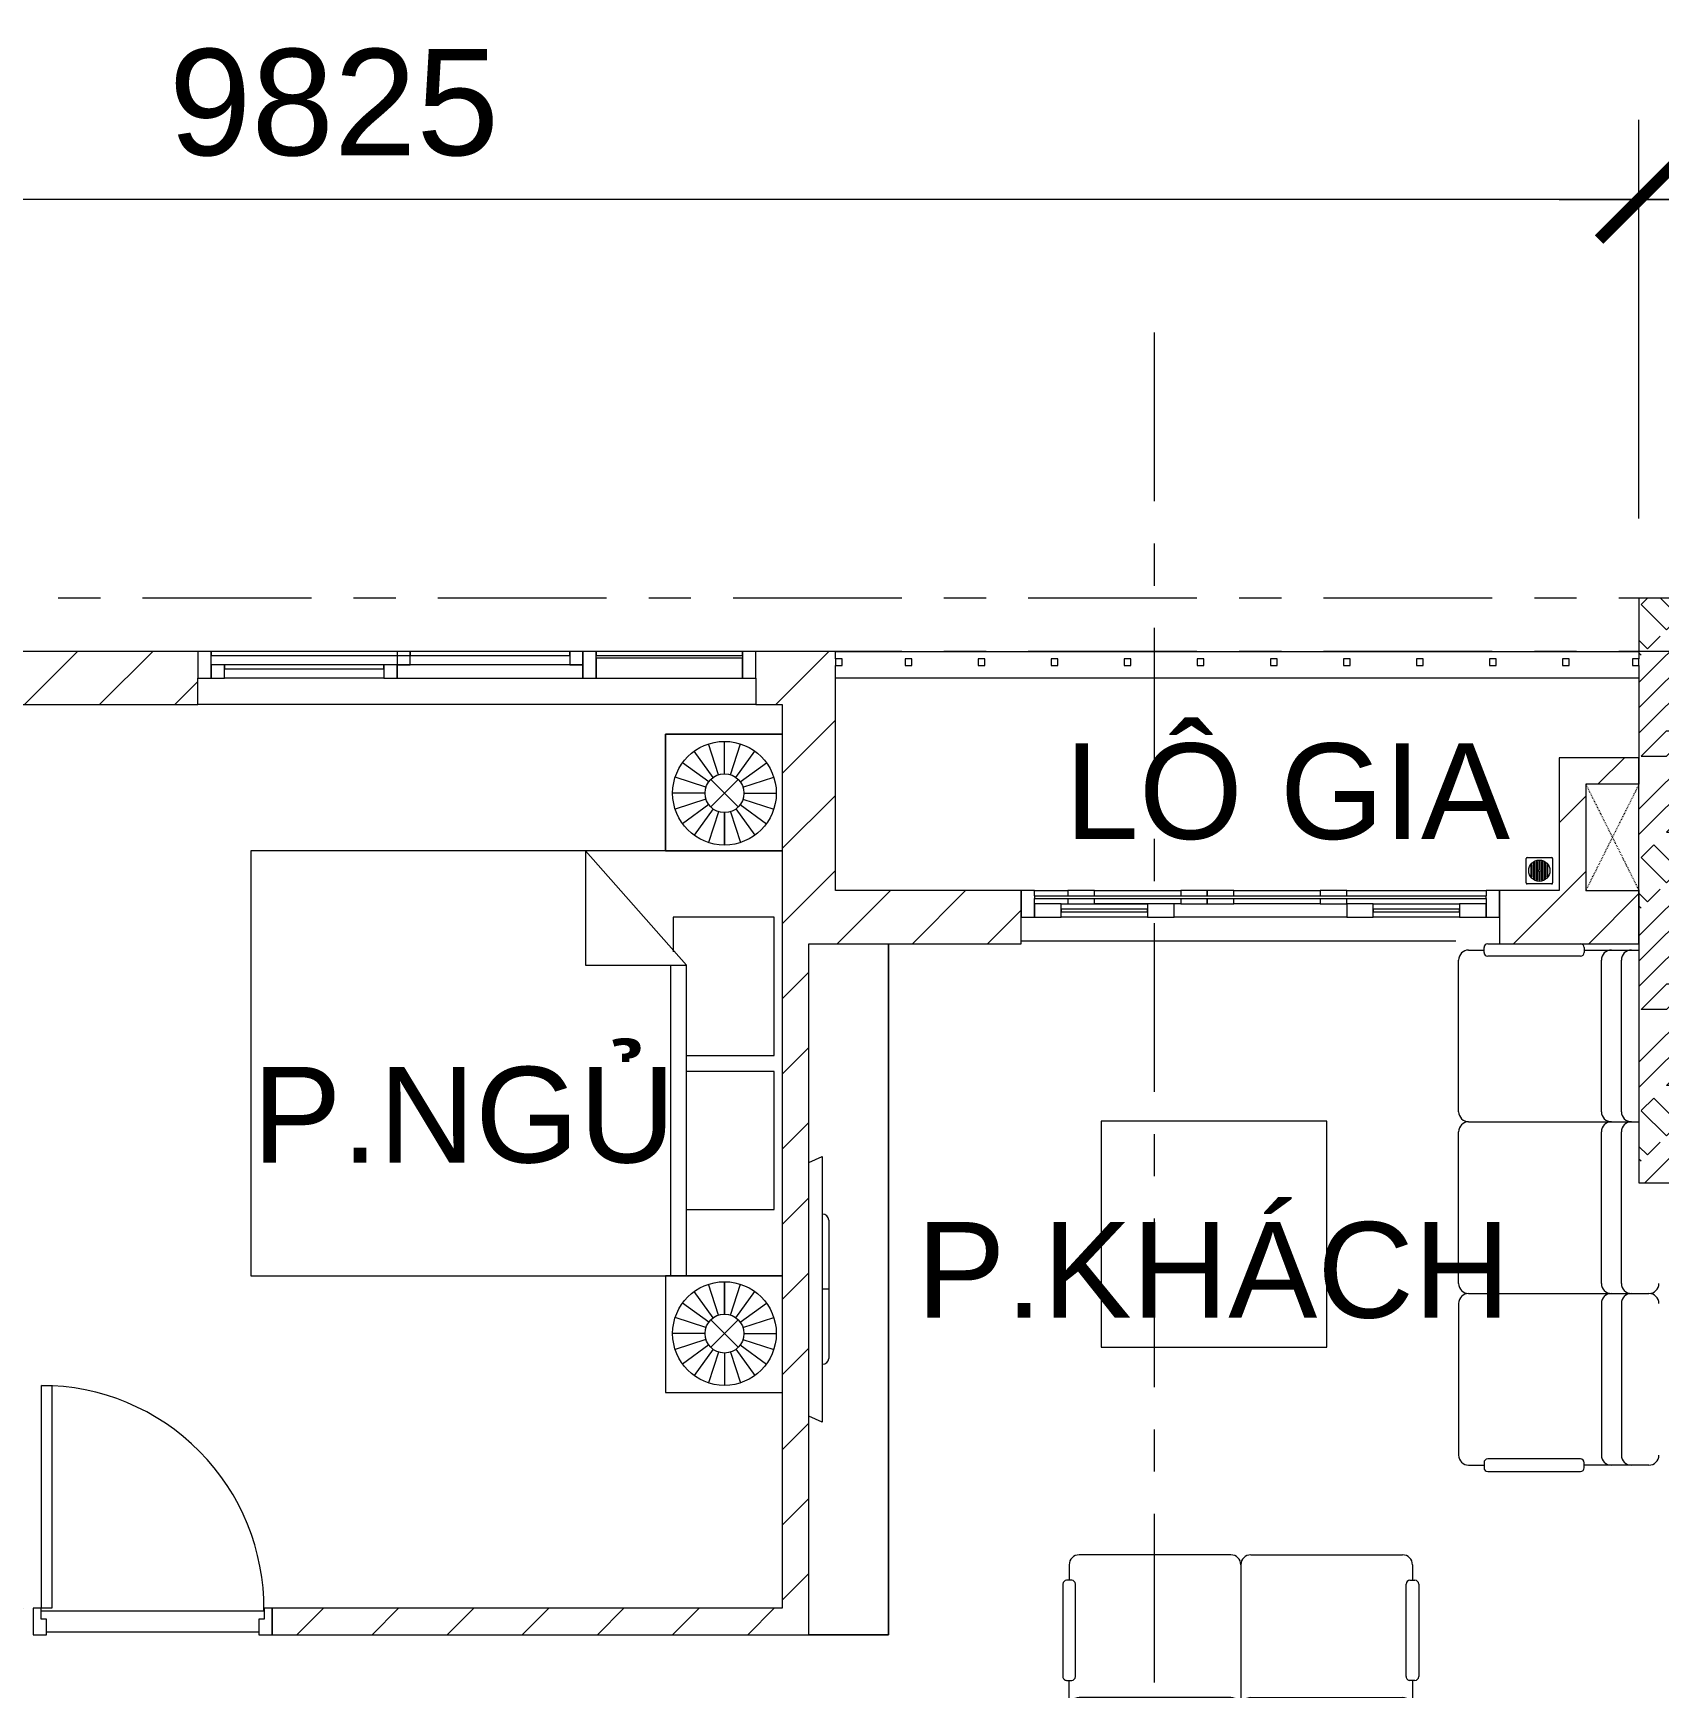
# Model space of a CAD drawing. Header units: millimetres. Extents: x -20144 to 104140, y -11426 to 48263.
# Drawn here: x -4719 to 1401, y 38500 to 44727 of the extents above; entities that cross this region are included whole.
import ezdxf

# ---------------------------------------------------------------- set-up
doc = ezdxf.new("R2010")
doc.units = ezdxf.units.MM
doc.linetypes.add('Dash', pattern=[6.35, 3.175, -3.175])
doc.linetypes.add('Grid Line', pattern=[22.225, 12.7, -3.175, 3.175, -3.175])
for name, color, linetype, lineweight in [('A-DETL-GENF', 31, 'Continuous', 5), ('A-DETL-GENF-HDLN', 161, 'Dash', 5), ('CHU', 181, 'Continuous', 5), ('CUA', 31, 'Continuous', 9), ('DIM', 1, 'Continuous', 5), ('HATCH-TUONG', 152, 'Continuous', 9), ('NET CAT', 3, 'Continuous', 5), ('NET THAY 2', 55, 'Continuous', 5), ('NET-CAT', 3, 'Continuous', 9), ('NET-THAY', 2, 'Continuous', 15), ('THIET BI', 44, 'Continuous', 5), ('THIET-BI', 44, 'Continuous', 5), ('TRUC', 225, 'Continuous', 5)]:
    doc.layers.add(name, color=color, linetype=linetype, lineweight=lineweight)
doc.styles.add('Arial_2', font='arial_1.ttf', dxfattribs={"height": 360})
doc.styles.add('TA1', font='arial_1.ttf')
doc.dimstyles.new('D_200_KTx2', dxfattribs={"dimtxt": 400, "dimasz": 300, "dimexe": 300, "dimexo": 300, "dimgap": 160, "dimtad": 1, "dimdec": 0, "dimzin": 9, "dimtxsty": 'TA1', "dimblk": 'ARCHTICK', "dimcen": 1, "dimdle": 300, "dimclrd": 256, "dimclre": 256, "dimclrt": 7, "dimadec": 0, "dimazin": 0, "dimtfac": 1, "dimtdec": 0, "dimtix": 1, "dimtmove": 1, "dimatfit": 3, "dimldrblk": 'ARCHTICK', "dimfxl": 0, "dimtolj": 1, "dimtzin": 0, "dimlwd": -1, "dimlwe": -1, "dimarcsym": 0})
pattern_1 = [(45, (0, 0), (-141.4214, 141.4214), [])]

# ---------------------------------------------------------------- blocks, each defined once
blk = doc.blocks.new('CUA PHONG NGU - Type 1-932892-MẶT BẰNG TẦNG 4')
at = {"layer": 'CUA'}
for p, q in [((-317.5, 890.3), (-277.5, 890.3)), ((-317.5, 52.3), (-317.5, 890.3)), ((-277.5, 890.3), (-277.5, 52.3)), ((-277.5, 52.3), (-317.5, 52.3))]:
    blk.add_line(p, q, dxfattribs=at)
at = {"layer": 'CUA', "lineweight": 5}
for p, q in [((-318.5, 52.3), (-348.5, 52.3)), ((-348.5, 52.3), (-348.5, -47.7)), ((-318.5, 11.3), (-318.5, 52.3)), ((-298.5, 11.3), (-318.5, 11.3)), ((-298.5, -47.7), (-298.5, 11.3)), ((521.5, 11.3), (501.5, 11.3)), ((501.5, 11.3), (501.5, -47.7)), ((551.5, 52.3), (521.5, 52.3)), ((521.5, 52.3), (521.5, 11.3)), ((551.5, -47.7), (551.5, 52.3)), ((-348.5, -47.7), (-298.5, -47.7)), ((501.5, -47.7), (551.5, -47.7))]:
    blk.add_line(p, q, dxfattribs=at)
blk.add_arc((-317.5, 52.3), 838, 359.5, 90, dxfattribs=at)
blk = doc.blocks.new('CUA LO GIA - CUA LO GIA 2-932890-MẶT BẰNG TẦNG 4')
at = {"layer": 'CUA'}
for p, q in [((-850, 100), (-900, 100)), ((-900, 100), (-900, 0)), ((-850, 80), (-850, 100)), ((-850, 100), (-725, 100)), ((-850, 80), (850, 80)), ((-850, 80), (-850, 70)), ((-850, 0), (-850, 70)), ((-850, 70), (850, 70)), ((-625, 100), (-725, 100)), ((-725, 100), (-725, 80)), ((-725, 70), (-725, 50)), ((-625, 80), (-625, 100)), ((-625, 100), (-300, 100)), ((-625, 50), (-625, 70)), ((-200, 100), (-300, 100)), ((-300, 100), (-300, 80)), ((-300, 70), (-300, 50)), ((-100, 100), (-200, 100)), ((-200, 100), (-200, 80)), ((-200, 80), (-200, 100)), ((-200, 70), (-200, 50)), ((-200, 50), (-200, 70)), ((-100, 80), (-100, 100)), ((-100, 100), (225, 100)), ((-100, 50), (-100, 70)), ((325, 100), (225, 100)), ((225, 100), (225, 80)), ((225, 70), (225, 50)), ((325, 100), (850, 100)), ((325, 80), (325, 100)), ((325, 50), (325, 70)), ((900, 100), (850, 100)), ((850, 100), (850, 80)), ((850, 70), (850, 80)), ((850, 70), (850, 0)), ((900, 0), (900, 100)), ((-900, 0), (-850, 0)), ((-750, 50), (-850, 50)), ((-850, 50), (-850, 0)), ((-850, 0), (-750, 0)), ((-750, 0), (-750, 50)), ((-750, 50), (-725, 50)), ((-425, 30), (-750, 30)), ((-750, 30), (-750, 20)), ((-750, 20), (-425, 20)), ((-425, 0), (-750, 0)), ((-725, 50), (-625, 50)), ((-425, 50), (-625, 50)), ((-625, 50), (-425, 50)), ((-325, 50), (-425, 50)), ((-425, 50), (-425, 0)), ((-425, 20), (-425, 30)), ((-425, 0), (-325, 0)), ((-300, 50), (-325, 50)), ((-325, 0), (-325, 50)), ((325, 0), (-325, 0)), ((-300, 50), (-200, 50)), ((-200, 50), (-100, 50)), ((225, 50), (-100, 50)), ((225, 50), (325, 50)), ((425, 50), (325, 50)), ((325, 50), (325, 0)), ((325, 0), (425, 0)), ((425, 0), (425, 50)), ((425, 50), (750, 50)), ((750, 30), (425, 30)), ((425, 30), (425, 20)), ((425, 20), (750, 20)), ((750, 0), (425, 0)), ((850, 50), (750, 50)), ((750, 50), (750, 0)), ((750, 20), (750, 30)), ((750, 0), (850, 0)), ((850, 0), (850, 50)), ((850, 0), (900, 0))]:
    blk.add_line(p, q, dxfattribs=at)
blk = doc.blocks.new('X-PHONG NGU 2 - X-PHONG NGU 2_Recovery_-932889-MẶT BẰNG TẦNG 4')
at = {"layer": 'CUA'}
for p, q in [((-1000, 0), (-1050, 0)), ((-1050, 0), (-1050, -100)), ((-450, 0), (-1000, 0)), ((-1000, 0), (-1000, -75)), ((-1000, -100), (-1000, 0)), ((-450, -75), (-450, 0)), ((-400, 0), (-450, 0)), ((-450, 0), (-450, -100)), ((300, 0), (-400, 0)), ((-400, 0), (-400, -50)), ((-400, -100), (-400, 0)), ((300, -50), (300, 0)), ((350, 0), (300, 0)), ((300, 0), (300, -50)), ((350, -50), (350, 0)), ((350, 0), (950, 0)), ((1000, 0), (950, 0)), ((950, 0), (950, -50)), ((1050, 0), (1000, 0)), ((1000, 0), (1000, -100)), ((1000, -50), (1000, 0)), ((1050, -100), (1050, 0)), ((-400, -50), (300, -50)), ((-350, -50), (-400, -50)), ((-400, -50), (-400, -100)), ((-350, -100), (-350, -50)), ((300, -50), (250, -50)), ((250, -50), (250, -100)), ((300, -50), (350, -50)), ((300, -100), (300, -50)), ((950, -35), (350, -35)), ((350, -35), (350, -50)), ((350, -50), (950, -50)), ((950, -50), (950, -35)), ((950, -50), (1000, -50)), ((-1050, -100), (-1000, -100)), ((-1000, -75), (-450, -75)), ((-450, -85), (-1000, -85)), ((-1000, -85), (-1000, -100)), ((-1000, -100), (-450, -100)), ((-450, -100), (-450, -85)), ((-450, -100), (-400, -100)), ((-400, -100), (-350, -100)), ((250, -85), (-350, -85)), ((-350, -85), (-350, -100)), ((-350, -100), (250, -100)), ((1000, -85), (250, -85)), ((250, -85), (250, -100)), ((250, -100), (250, -85)), ((250, -100), (1000, -100)), ((250, -100), (300, -100)), ((1000, -100), (1000, -85)), ((1000, -100), (1050, -100))]:
    blk.add_line(p, q, dxfattribs=at)
blk = doc.blocks.new('X-GIUONG - X-GIUONG 1-V19-MẶT BẰNG TẦNG 4')
at = {"layer": 'THIET BI'}
for p, q in [((-1239, 0), (-1239, -439)), ((-1239, -439), (-1239, 0)), ((-1059.6, -158.2), (-1131.2, -59.5)), ((-1039.2, -147.8), (-1076.9, -31.8)), ((-1016.6, -144.2), (-1016.6, -22.2)), ((-993.9, -147.8), (-956.3, -31.8)), ((-973.5, -158.2), (-901.9, -59.5)), ((-800, -439), (-800, 0)), ((-800, 0), (-800, -2000)), ((-800, 0), (-800, -439)), ((-800, 0), (-800, -2000)), ((-550, -30), (-550, -410)), ((-30, -30), (-550, -30)), ((-30, -360), (-30, -30)), ((30, -30), (30, -360)), ((550, -30), (30, -30)), ((550, -360), (550, -30)), ((800, 0), (800, -439)), ((800, -2000), (800, 0)), ((800, 0), (800, -439)), ((800, -2000), (800, 0)), ((973.5, -158.2), (901.9, -59.5)), ((993.9, -147.8), (956.3, -31.8)), ((1016.6, -144.2), (1016.6, -22.2)), ((1039.2, -147.8), (1076.9, -31.8)), ((1059.6, -158.2), (1131.2, -59.5)), ((1239, -439), (1239, 0)), ((1239, -439), (1239, 0)), ((-1075.8, -174.4), (-1174.4, -102.7)), ((-957.4, -174.4), (-858.7, -102.7)), ((957.4, -174.4), (858.7, -102.7)), ((1075.8, -174.4), (1174.4, -102.7)), ((-1086.1, -194.8), (-1202.1, -157.1)), ((-1068.3, -269.1), (-964.8, -165.6)), ((-1068.3, -165.6), (-964.8, -269.1)), ((-947, -194.8), (-831, -157.1)), ((947, -194.8), (831, -157.1)), ((1068.3, -269.1), (964.8, -165.6)), ((1068.3, -165.6), (964.8, -269.1)), ((1086.1, -194.8), (1202.1, -157.1)), ((-1089.7, -217.4), (-1211.7, -217.4)), ((-1086.1, -240), (-1202.1, -277.7)), ((-947, -240), (-831, -277.7)), ((-943.4, -217.4), (-821.4, -217.4)), ((-821.4, -217.4), (-943.4, -217.4)), ((943.4, -217.4), (821.4, -217.4)), ((821.4, -217.4), (943.4, -217.4)), ((947, -240), (831, -277.7)), ((1086.1, -240), (1202.1, -277.7)), ((1089.7, -217.4), (1211.7, -217.4)), ((-1075.8, -260.4), (-1174.4, -332.1)), ((-1059.6, -276.6), (-1131.2, -375.2)), ((-1039.2, -287), (-1076.9, -402.9)), ((-1016.6, -290.5), (-1016.6, -412.5)), ((-993.9, -287), (-956.3, -402.9)), ((-973.5, -276.6), (-901.9, -375.2)), ((-957.4, -260.4), (-858.7, -332.1)), ((957.4, -260.4), (858.7, -332.1)), ((973.5, -276.6), (901.9, -375.2)), ((993.9, -287), (956.3, -402.9)), ((1016.6, -290.5), (1016.6, -412.5)), ((1039.2, -287), (1076.9, -402.9)), ((1059.6, -276.6), (1131.2, -375.2)), ((1075.8, -260.4), (1174.4, -332.1)), ((-370, -360), (-800, -740)), ((-370, -740), (-370, -360)), ((800, -360), (-370, -360)), ((-550, -410), (-420, -410)), ((-370, -420), (800, -420)), ((-1239, -439), (-800, -439)), ((-800, -439), (-1239, -439)), ((800, -439), (1239, -439)), ((800, -439), (1239, -439)), ((-800, -740), (-370, -740)), ((-800, -2000), (800, -2000)), ((-800, -2000), (800, -2000))]:
    blk.add_line(p, q, dxfattribs=at)
for centre, radius in [((-1016.6, -217.4), 195.1), ((1016.6, -217.4), 195.1), ((-1016.6, -217.4), 73.2), ((1016.6, -217.4), 73.2)]:
    blk.add_circle(centre, radius, dxfattribs=at)
blk = doc.blocks.new('X-SOFA - X-SOFA-932900-MẶT BẰNG TẦNG 4')
at = {"layer": 'THIET BI'}
for p, q in [((-716.2, 969.2), (-658.4, 969.2)), ((-658.4, 959.8), (-658.4, 978.7)), ((-644.3, 992.8), (-599.9, 992.8)), ((-295.7, 945.7), (-644.3, 945.7)), ((-281.5, 978.7), (-281.5, 959.8)), ((-281.5, 969.2), (-103.7, 969.2)), ((-103.7, 969.2), (-75, 969.2)), ((-753.8, 360.8), (-753.8, 931.5)), ((-216.7, 360.8), (-216.7, 931.5)), ((-141.3, 360.8), (-141.3, 931.5)), ((-1250, 325), (-2100, 325)), ((-2100, 325), (-2100, -525)), ((-2100, 325), (-2100, -525)), ((-1250, 325), (-2100, 325)), ((-1250, -525), (-1250, 325)), ((-1250, -525), (-1250, 325)), ((-716.2, 323.1), (-103.7, 323.1)), ((-103.7, 323.1), (-75, 323.1)), ((-753.8, -285.4), (-753.8, 285.4)), ((-216.7, -285.4), (-216.7, 285.4)), ((-141.3, -285.4), (-141.3, 285.4)), ((-753.8, -360.8), (-753.8, -931.5)), ((-716.2, -323.1), (-37.7, -323.1)), ((-216.7, -360.8), (-216.7, -931.5)), ((-141.3, -360.8), (-141.3, -931.5)), ((-2100, -525), (-1250, -525)), ((-2100, -525), (-1250, -525)), ((-716.2, -969.2), (-658.4, -969.2)), ((-658.4, -959.8), (-658.4, -978.7)), ((-295.7, -945.7), (-644.3, -945.7)), ((-644.3, -992.8), (-295.7, -992.8)), ((-281.5, -978.7), (-281.5, -959.8)), ((-103.7, -969.2), (-281.5, -969.2)), ((-37.7, -969.2), (-103.7, -969.2))]:
    blk.add_line(p, q, dxfattribs=at)
for centre, radius, start, end in [((-716.2, 931.5), 37.7, 90, 180), ((-644.3, 978.7), 14.1, 90, 180), ((-644.3, 959.8), 14.1, 180, 270), ((-295.7, 959.8), 14.1, 270, 0), ((-295.7, 978.7), 14.1, 0, 89.15659), ((-179, 931.5), 37.7, 90, 180), ((-103.7, 931.5), 37.7, 90, 180), ((-716.2, 360.8), 37.7, 180, 270), ((-716.2, 285.4), 37.7, 90, 180), ((-179, 360.8), 37.7, 180, 270), ((-179, 285.4), 37.7, 90, 180), ((-103.7, 360.8), 37.7, 180, 270), ((-103.7, 285.4), 37.7, 90, 180), ((-716.2, -285.4), 37.7, 180, 270), ((-179, -285.4), 37.7, 180, 270), ((-103.7, -285.4), 37.7, 180, 270), ((-37.7, -285.4), 37.7, 270, 0), ((-716.2, -360.8), 37.7, 90, 180), ((-179, -360.8), 37.7, 90, 180), ((-103.7, -360.8), 37.7, 90, 180), ((-37.7, -360.8), 37.7, 360, 90), ((-716.2, -931.5), 37.7, 180, 270), ((-179, -931.5), 37.7, 180, 270), ((-103.7, -931.5), 37.7, 180, 270), ((-37.7, -931.5), 37.7, 270, 0), ((-644.3, -959.8), 14.1, 90, 180), ((-644.3, -978.7), 14.1, 180, 270), ((-295.7, -959.8), 14.1, 360, 90), ((-295.7, -978.7), 14.1, 270, 0)]:
    blk.add_arc(centre, radius, start, end, dxfattribs=at)
blk = doc.blocks.new('X-TV - X-TV 3-932902-MẶT BẰNG TẦNG 4')
at = {"layer": 'THIET BI'}
for p, q in [((2600.1, 325), (0.1, 325)), ((0.1, 325), (2600.1, 325)), ((2600.1, 25), (2600.1, 325)), ((2600.1, 325), (2600.1, 25)), ((800, 75), (1800, 75)), ((822.5, 25), (800, 75)), ((1040, 100), (1560, 100)), ((1300, 100), (1300, 75)), ((1800, 75), (1777.5, 25))]:
    blk.add_line(p, q, dxfattribs=at)
for centre, start_param, end_param in [((1040, 75), 0, 1.570796), ((1560, 75), 4.712389, 6.283185)]:
    blk.add_ellipse(centre, major_axis=(0, 25), ratio=0.9, start_param=start_param, end_param=end_param, dxfattribs=at)
blk = doc.blocks.new('X-SOFA - X-SOFA-933109-MẶT BẰNG TẦNG 4')
at = {"layer": 'THIET BI'}
for p, q in [((-716.2, 646.2), (-658.4, 646.2)), ((-658.4, 636.7), (-658.4, 655.6)), ((-644.3, 669.7), (-295.7, 669.7)), ((-281.5, 655.6), (-281.5, 636.7)), ((-281.5, 646.2), (-103.7, 646.2)), ((-103.7, 646.2), (-37.7, 646.2)), ((-753.8, 37.7), (-753.8, 608.5)), ((-295.7, 622.6), (-644.3, 622.6)), ((-216.7, 37.7), (-216.7, 608.5)), ((-141.3, 37.7), (-141.3, 608.5)), ((0, 37.7), (0, 608.5)), ((-716.2, 0), (-103.7, 0)), ((-103.7, 0), (-37.7, 0)), ((-753.8, -37.7), (-753.8, -608.5)), ((-216.7, -37.7), (-216.7, -608.5)), ((-141.3, -37.7), (-141.3, -608.5)), ((0, -37.7), (0, -608.5)), ((-295.7, -622.6), (-644.3, -622.6)), ((-716.2, -646.2), (-658.4, -646.2)), ((-658.4, -636.7), (-658.4, -655.6)), ((-644.3, -669.7), (-295.7, -669.7)), ((-281.5, -655.6), (-281.5, -636.7)), ((-103.7, -646.2), (-281.5, -646.2)), ((-37.7, -646.2), (-103.7, -646.2))]:
    blk.add_line(p, q, dxfattribs=at)
for centre, radius, start, end in [((-716.2, 608.5), 37.7, 90, 180), ((-644.3, 655.6), 14.1, 90, 180), ((-644.3, 636.7), 14.1, 180, 270), ((-295.7, 655.6), 14.1, 0, 90), ((-295.7, 636.7), 14.1, 270, 0), ((-179, 608.5), 37.7, 90, 180), ((-103.7, 608.5), 37.7, 90, 180), ((-37.7, 608.5), 37.7, 360, 90), ((-716.2, 37.7), 37.7, 180, 270), ((-179, 37.7), 37.7, 180, 270), ((-103.7, 37.7), 37.7, 180, 270), ((-37.7, 37.7), 37.7, 270, 0), ((-716.2, -37.7), 37.7, 90, 180), ((-179, -37.7), 37.7, 90, 180), ((-103.7, -37.7), 37.7, 90, 180), ((-37.7, -37.7), 37.7, 360, 90), ((-716.2, -608.5), 37.7, 180, 270), ((-644.3, -636.7), 14.1, 90, 180), ((-295.7, -636.7), 14.1, 360, 90), ((-179, -608.5), 37.7, 180, 270), ((-103.7, -608.5), 37.7, 180, 270), ((-37.7, -608.5), 37.7, 270, 0), ((-644.3, -655.6), 14.1, 180, 270), ((-295.7, -655.6), 14.1, 270, 0)]:
    blk.add_arc(centre, radius, start, end, dxfattribs=at)
blk = doc.blocks.new('Railing - 25mm-924614-MẶT BẰNG TẦNG 4')
at = {"layer": 'NET THAY 2'}
for p, q in [((12.5, 12.5), (-12.5, 12.5)), ((-12.5, 12.5), (-12.5, -12.5)), ((12.5, -12.5), (12.5, 12.5)), ((-12.5, -12.5), (12.5, -12.5))]:
    blk.add_line(p, q, dxfattribs=at)
blk = doc.blocks.new('Railing - Railing-933824-MẶT BẰNG TẦNG 4')
at = {"rotation": 90}
for p in [(-1687, 42359.9), (-1424.5, 42359.9), (-1149.5, 42359.9), (-874.5, 42359.9), (-599.5, 42359.9), (-324.5, 42359.9), (-49.5, 42359.9), (225.5, 42359.9), (500.5, 42359.9), (775.5, 42359.9), (1050.5, 42359.9), (1313, 42359.9)]:
    blk.add_blockref('Railing - 25mm-924614-MẶT BẰNG TẦNG 4', p, dxfattribs=at)
blk = doc.blocks.new('X-PHEU - X-PHEU-399631-MẶT BẰNG TẦNG 4')
at = {"layer": 'THIET-BI'}
for p, q in [((29, 125), (121, 125)), ((25, 29), (25, 121)), ((42.5, 90.5), (42.5, 59.5)), ((47.5, 51.8), (47.5, 98.2)), ((52.5, 103.1), (52.5, 46.9)), ((57.5, 43.5), (57.5, 106.5)), ((62.5, 108.8), (62.5, 41.2)), ((67.5, 39.8), (67.5, 110.2)), ((72.5, 110.9), (72.5, 78.1)), ((72.5, 71.9), (72.5, 39.1)), ((77.5, 78.1), (77.5, 110.9)), ((77.5, 39.1), (77.5, 71.9)), ((82.5, 110.2), (82.5, 39.8)), ((87.5, 41.2), (87.5, 108.8)), ((92.5, 106.5), (92.5, 43.5)), ((97.5, 46.9), (97.5, 103.1)), ((102.5, 98.2), (102.5, 51.8)), ((107.5, 59.5), (107.5, 90.5)), ((125, 121), (125, 29)), ((121, 25), (29, 25))]:
    blk.add_line(p, q, dxfattribs=at)
blk.add_circle((75, 75), 40, dxfattribs=at)
for centre, radius, start, end in [((29, 121), 4, 90, 180), ((121, 121), 4, 0, 90), ((75, 75), 36, 139.80824, 154.52563), ((75, 75), 36, 119.0853, 128.68219), ((75, 75), 36, 102.0247, 110.31751), ((75, 75), 4, 128.68219, 231.31781), ((75, 75), 36, 90, 93.98208), ((75, 75), 36, 86.01792, 90), ((75, 75), 4, 308.68219, 51.31781), ((75, 75), 36, 69.68249, 77.9753), ((75, 75), 36, 51.31781, 60.9147), ((75, 75), 36, 25.47437, 40.19176), ((29, 29), 4, 180, 270), ((75, 75), 36, 205.47437, 220.19176), ((75, 75), 36, 231.31781, 240.9147), ((75, 75), 36, 249.68249, 257.9753), ((75, 75), 36, 266.01792, 270), ((75, 75), 36, 270, 273.98208), ((75, 75), 36, 282.0247, 290.31751), ((75, 75), 36, 299.0853, 308.68219), ((75, 75), 36, 319.80824, 334.52563), ((121, 29), 4, 270, 360)]:
    blk.add_arc(centre, radius, start, end, dxfattribs=at)
blk = doc.blocks.new('Family1 - Family1-919530-MẶT BẰNG TẦNG 4')
at = {"layer": 'A-DETL-GENF'}
for p, q in [((200, 400), (0, 400)), ((0, 400), (0, 0)), ((200, 0), (200, 400)), ((0, 0), (200, 0))]:
    blk.add_line(p, q, dxfattribs=at)
at = {"layer": 'A-DETL-GENF-HDLN'}
for p, q in [((0, 400), (200, 0.8)), ((0, 0), (200, 399.2))]:
    blk.add_line(p, q, dxfattribs=at)
blk = doc.blocks.new('_ARCHTICK')
at = {"color": 0, "linetype": 'ByBlock', "const_width": 0.15}
blk.add_lwpolyline([(-0.5, -0.5), (0.5, 0.5)], dxfattribs=at)
blk = doc.blocks.new('*D352')
at = {"layer": 'Defpoints', "color": 0, "transparency": 16777216}
for p in [(-8499.5, 44099.9), (-8499.5, 42599.9), (1325.5, 42599.9)]:
    blk.add_point(p, dxfattribs=at)
at = {"layer": 'DIM', "transparency": 16777216}
for p, q in [((-8499.5, 42899.9), (-8499.5, 44399.9)), ((1325.5, 42899.9), (1325.5, 44399.9)), ((1625.5, 44099.9), (-8799.5, 44099.9))]:
    blk.add_line(p, q, dxfattribs=at)
at = {"layer": 'DIM', "transparency": 16777216, "xscale": 300, "yscale": 300, "zscale": 300, "rotation": 180}
blk.add_blockref('_ARCHTICK', (-8499.5, 44099.9), dxfattribs=at)
at = {"layer": 'DIM', "transparency": 16777216, "xscale": 300, "yscale": 300, "zscale": 300}
blk.add_blockref('_ARCHTICK', (1325.5, 44099.9), dxfattribs=at)
at = {"layer": 'DIM', "color": 7, "transparency": 16777216, "insert": (-3587, 44464.2), "char_height": 400, "attachment_point": 5, "style": 'TA1'}
blk.add_mtext('\\A1;9825', dxfattribs=at)
blk = doc.blocks.new('*D353')
at = {"layer": 'Defpoints', "color": 0, "transparency": 16777216}
for p in [(17050.5, 44099.9), (1325.5, 42599.9), (17050.5, 42599.9)]:
    blk.add_point(p, dxfattribs=at)
at = {"layer": 'DIM', "transparency": 16777216}
for p, q in [((1325.5, 42899.9), (1325.5, 44399.9)), ((17050.5, 42899.9), (17050.5, 44399.9)), ((1025.5, 44099.9), (17350.5, 44099.9))]:
    blk.add_line(p, q, dxfattribs=at)
at = {"layer": 'DIM', "transparency": 16777216, "xscale": 300, "yscale": 300, "zscale": 300, "rotation": 180}
blk.add_blockref('_ARCHTICK', (1325.5, 44099.9), dxfattribs=at)
at = {"layer": 'DIM', "transparency": 16777216, "xscale": 300, "yscale": 300, "zscale": 300}
blk.add_blockref('_ARCHTICK', (17050.5, 44099.9), dxfattribs=at)
at = {"layer": 'DIM', "color": 7, "transparency": 16777216, "insert": (9188, 44464.2), "char_height": 400, "attachment_point": 5, "style": 'TA1'}
blk.add_mtext('\\A1;15725', dxfattribs=at)

msp = doc.modelspace()

# ---------------------------------------------------------------- hatches: boundary and pattern name
at = {"layer": 'HATCH-TUONG', "lineweight": 5}
h = msp.add_hatch(dxfattribs=at)
h.set_pattern_fill('FP_6', color=256, style=0, pattern_type=2)
h.set_pattern_definition(pattern_1)
h.paths.add_polyline_path([(-4899.5, 42199.9), (-4099.5, 42199.9), (-4099.5, 42399.9), (-6149.5, 42399.9), (-6149.5, 42199.9), (-5358.4, 42199.9)], flags=0)
h.paths.add_polyline_path([(-1999.5, 42199.9), (-1699.5, 42199.9), (-1699.5, 42399.9), (-1999.5, 42399.9), (-1999.5, 42299.9)], flags=0)
h = msp.add_hatch(dxfattribs=at)
h.set_pattern_fill('FP_6', color=256, style=0, pattern_type=2)
h.set_pattern_definition(pattern_1)
h.paths.add_polyline_path([(-1699.5, 41299.9), (-1699.5, 42199.9), (-1899.5, 42199.9), (-1899.5, 41299.9), (-1799.5, 41299.9)], flags=0)
h = msp.add_hatch(dxfattribs=at)
h.set_pattern_fill('FP_6', color=256, style=0, pattern_type=2)
h.set_pattern_definition(pattern_1)
h.paths.add_polyline_path([(1025.5, 41899.9), (1325.5, 41899.9), (1325.5, 41999.9), (1025.5, 41999.9)], flags=0)
h = msp.add_hatch(dxfattribs=at)
h.set_pattern_fill('FP_6', color=256, style=0, pattern_type=2)
h.set_pattern_definition(pattern_1)
h.paths.add_polyline_path([(1061.2, 41499.9), (1125.5, 41499.9), (1125.5, 41899.9), (1025.5, 41899.9), (1025.5, 41499.9)], flags=0)
h = msp.add_hatch(dxfattribs=at)
h.set_pattern_fill('FP_6', color=256, style=0, pattern_type=2)
h.set_pattern_definition(pattern_1)
h.paths.add_polyline_path([(-999.5, 41299.9), (-999.5, 41499.9), (-1699.5, 41499.9), (-1699.5, 41299.9), (-1078.7, 41299.9)], flags=0)
h.paths.add_polyline_path([(975.5, 41299.9), (975.5, 41499.9), (800.5, 41499.9), (800.5, 41299.9)], flags=0)
h = msp.add_hatch(dxfattribs=at)
h.set_pattern_fill('FP_6', color=256, style=0, pattern_type=2)
h.set_pattern_definition(pattern_1)
h.paths.add_polyline_path([(1125.5, 41299.9), (1325.5, 41299.9), (1325.5, 41499.9), (975.5, 41499.9), (975.5, 41299.9), (1061.2, 41299.9)], flags=0)
h = msp.add_hatch(dxfattribs=at)
h.set_pattern_fill('FP_6', color=256, style=0, pattern_type=2)
h.set_pattern_definition(pattern_1)
h.paths.add_polyline_path([(-1799.5, 38699.9), (-1799.5, 41299.9), (-1899.5, 41299.9), (-1899.5, 38699.9)], flags=0)
h = msp.add_hatch(dxfattribs=at)
h.set_pattern_fill('FP_6', color=256, style=0, pattern_type=2)
h.set_pattern_definition(pattern_1)
h.paths.add_polyline_path([(-2505.2, 38699.9), (-1899.5, 38699.9), (-1899.5, 38799.9), (-3819.5, 38799.9), (-3819.5, 38699.9)], flags=0)
h.paths.add_polyline_path([(-5849.5, 38699.9), (-5849.5, 38799.9), (-5899.5, 38799.9), (-5899.5, 38699.9)], flags=0)
h.paths.add_polyline_path([(-4719.5, 38699.9), (-4719.5, 38799.9), (-4949.5, 38799.9), (-4949.5, 38699.9)], flags=0)
at = {"layer": 'NET CAT'}
h = msp.add_hatch(dxfattribs=at)
h.set_pattern_fill('FP_1', color=256, style=0, pattern_type=2)
h.set_pattern_definition([(45, (95.25, 0), (-476.246, 476.246), []), (45, (190.5, 0), (-476.246, 476.246), []), (45, (0, 0), (-476.246, 476.246), []), (45, (476.25, 0), (-476.246, 476.246), []), (45, (571.5, 0), (-476.246, 476.246), []), (0, (381, 95.25), (0, 952.5), [95.25, -857.25]), (0, (476.25, 190.5), (0, 952.5), [95.25, -857.25]), (45, (381, 95.25), (0, 952.491), [134.683, -1212.342]), (45, (476.25, 95.25), (0, 952.491), [134.683, -1212.342]), (0, (381, 95.25), (0, 952.5), [95.25, -857.25]), (90, (-95.25, 95.25), (-952.5, 6e-14), [95.25, -857.25]), (90, (0, 95.25), (-952.5, 6e-14), [190.5, -762]), (45, (-95.25, 190.5), (0, 952.491), [134.683, -1212.342]), (90, (762, 381), (-952.5, 6e-14), [95.25, -857.25]), (0, (666.75, 381), (0, 952.5), [95.25, -857.25]), (45, (666.75, 381), (0, 952.491), [134.683, -1212.342]), (0, (857.25, 95.25), (0, 952.5), [95.25, -857.25]), (0, (857.25, 571.5), (0, 952.5), [95.25, -857.25]), (90, (1047.75, 666.75), (-952.5, 6e-14), [95.25, -857.25]), (45, (857.25, 571.5), (0, 952.491), [269.367, -1077.658]), (45, (952.5, 571.5), (0, 952.491), [134.683, -1212.342]), (45, (1143, 762), (0, 952.491), [134.683, -1212.342]), (0, (1143, 857.25), (0, 952.5), [95.25, -857.25]), (90, (1143, 762), (-952.5, 6e-14), [95.25, -857.25]), (0, (476.25, 762), (0, 952.5), [95.25, -857.25]), (0, (666.75, 857.25), (0, 952.5), [95.25, -857.25]), (90, (571.5, 762), (-952.5, 6e-14), [95.25, -857.25]), (90, (666.75, 762), (-952.5, 6e-14), [95.25, -857.25]), (45, (476.25, 762), (0, 952.491), [134.683, -1212.342]), (45, (666.75, 762), (0, 952.491), [134.683, -1212.342]), (135, (119, 214.8), (-952.491, 6e-14), [134.683, -1212.342]), (135, (238.1, 333.4), (-952.491, 6e-14), [134.683, -1212.342]), (135, (309.56, 404.8), (-952.491, 6e-14), [134.683, -1212.342]), (135, (333.4, 428.6), (-952.491, 6e-14), [134.683, -1212.342]), (135, (381, 476.25), (-952.491, 6e-14), [134.683, -1212.342]), (135, (404.8, 500.06), (-952.491, 6e-14), [134.683, -1212.342]), (135, (476.25, 571.5), (-952.491, 6e-14), [134.683, -1212.342]), (135, (523.9, 619.1), (-952.491, 6e-14), [134.683, -1212.342]), (45, (119, 214.8), (0, 952.491), [95.25, -1251.775]), (45, (238.1, 333.4), (0, 952.491), [67.36, -1279.665]), (45, (404.8, 500.06), (0, 952.491), [67.36, -1279.665]), (45, (309.56, 595.3), (0, 952.491), [67.36, -1279.665]), (45, (476.25, 571.5), (0, 952.491), [67.36, -1279.665]), (45, (381, 666.75), (0, 952.491), [67.36, -1279.665]), (0, (24.2, 309.5), (0, 952.5), [190.043, -762.457]), (0, (238.1, 523.9), (0, 952.5), [95.25, -857.25])])
h.paths.add_polyline_path([(1325.5, 40399.9), (1675.5, 40399.9), (1675.5, 42599.9), (1325.5, 42599.9), (1325.5, 41177.2)], flags=0)

# ---------------------------------------------------------------- linework, layer by layer
at = {"layer": 'NET CAT', "lineweight": 13}
for p, q in [((1675.5, 42599.9), (1325.5, 42599.9)), ((1325.5, 42599.9), (1325.5, 42372.4)), ((1325.5, 42347.4), (1325.5, 41899.9)), ((1325.5, 41499.9), (1325.5, 40399.9)), ((1325.5, 40399.9), (1675.5, 40399.9))]:
    msp.add_line(p, q, dxfattribs=at)
at = {"layer": 'NET-CAT', "lineweight": 15}
for p, q in [((-4099.5, 42399.9), (-6149.5, 42399.9)), ((-1699.5, 42399.9), (-1999.5, 42399.9)), ((-1699.5, 42372.4), (-1699.5, 42399.9)), ((-1699.5, 42199.9), (-1699.5, 42347.4)), ((-4099.5, 42199.9), (-4099.5, 42299.9)), ((-1999.5, 42299.9), (-1999.5, 42199.9)), ((-4799.5, 42199.9), (-4099.5, 42199.9)), ((-1999.5, 42199.9), (-1899.5, 42199.9)), ((-1899.5, 42199.9), (-1899.5, 41299.9)), ((-1699.5, 41499.9), (-1699.5, 42199.9)), ((1325.5, 41999.9), (1025.5, 41999.9)), ((1025.5, 41999.9), (1025.5, 41899.9)), ((1325.5, 41899.9), (1325.5, 41999.9)), ((1025.5, 41899.9), (1025.5, 41499.9)), ((-999.5, 41499.9), (-1699.5, 41499.9)), ((-999.5, 41299.9), (-999.5, 41499.9)), ((975.5, 41499.9), (800.5, 41499.9)), ((800.5, 41499.9), (800.5, 41299.9)), ((1025.5, 41499.9), (975.5, 41499.9)), ((1325.5, 41299.9), (1325.5, 41499.9)), ((-1899.5, 41299.9), (-1899.5, 38799.9)), ((-1799.5, 41299.9), (-1699.5, 41299.9)), ((-1799.5, 38699.9), (-1799.5, 41299.9)), ((-1699.5, 41299.9), (-999.5, 41299.9)), ((800.5, 41299.9), (975.5, 41299.9)), ((975.5, 41299.9), (1325.5, 41299.9)), ((-1899.5, 38799.9), (-3819.5, 38799.9)), ((-3819.5, 38799.9), (-3819.5, 38699.9)), ((-3819.5, 38699.9), (-1899.5, 38699.9)), ((-1899.5, 38699.9), (-1799.5, 38699.9))]:
    msp.add_line(p, q, dxfattribs=at)
at = {"layer": 'NET-THAY', "lineweight": 9}
for p, q in [((-1699.5, 42399.9), (1325.5, 42399.9)), ((1325.5, 42299.9), (-1699.5, 42299.9)), ((-1999.5, 42199.9), (-4099.5, 42199.9)), ((635.7, 41309.9), (-999.5, 41309.9)), ((-4689.5, 38789.9), (-3849.5, 38789.9)), ((-3869.5, 38709.9), (-4669.5, 38709.9))]:
    msp.add_line(p, q, dxfattribs=at)
at = {"layer": 'TRUC', "linetype": 'Grid Line', "ltscale": 50}
for p, q in [((-499.5, 43599.9), (-499.5, -4500.1)), ((43000.5, 42599.9), (-11036.3, 42599.9)), ((43000.5, 42399.9), (-14407, 42399.9))]:
    msp.add_line(p, q, dxfattribs=at)

# ---------------------------------------------------------------- block references
at = {"color": 253, "lineweight": 9}
for name, p, rotation in [('X-PHONG NGU 2 - X-PHONG NGU 2_Recovery_-932889-MẶT BẰNG TẦNG 4', (-3049.5, 42299.9), 180), ('X-GIUONG - X-GIUONG 1-V19-MẶT BẰNG TẦNG 4', (-1899.5, 40849.9), 270), ('X-TV - X-TV 3-932902-MẶT BẰNG TẦNG 4', (-1824.5, 41300), 270), ('X-SOFA - X-SOFA-933109-MẶT BẰNG TẦNG 4', (-173.3, 38246.6), 270)]:
    msp.add_blockref(name, p, dxfattribs=dict(at, rotation=rotation))
for name, p in [('Railing - Railing-933824-MẶT BẰNG TẦNG 4', (0, 0)), ('X-PHEU - X-PHEU-399631-MẶT BẰNG TẦNG 4', (875.5, 41499.9)), ('CUA LO GIA - CUA LO GIA 2-932890-MẶT BẰNG TẦNG 4', (-99.5, 41399.9)), ('X-SOFA - X-SOFA-932900-MẶT BẰNG TẦNG 4', (1400.5, 40307.2)), ('CUA PHONG NGU - Type 1-932892-MẶT BẰNG TẦNG 4', (-4370.9, 38747.7))]:
    msp.add_blockref(name, p, dxfattribs=at)
at = {"color": 253, "lineweight": 5}
msp.add_blockref('Family1 - Family1-919530-MẶT BẰNG TẦNG 4', (1125.5, 41499.9), dxfattribs=at)

# ---------------------------------------------------------------- texts
at = {"layer": 'CHU', "color": 253, "char_height": 360, "attachment_point": 3, "line_spacing_factor": 0.936439, "style": 'Arial_2'}
for s, insert, width in [('\\pt2540.0016,5079.9996,7620.0012,10159.9992,12700.0008,15239.9988,17780.0004,20319.9984,22860,25400.0016,27939.9996,30480.0012,33019.9992,35560.0008,38099.9988,40640.0004,43179.9984,45720,48260.0016,50799.9996,53340.0012,55879.9992,58420.0008,60959.9988,63500.0004,66039.9984,68580,71120.0016,73659.9996,76200.0012,78739.9992,81280.0008;LÔ GIA', (840.1, 42054.2), 2236), ('\\pt2540.0016,5079.9996,7620.0012,10159.9992,12700.0008,15239.9988,17780.0004,20319.9984,22860,25400.0016,27939.9996,30480.0012,33019.9992,35560.0008,38099.9988,40640.0004,43179.9984,45720,48260.0016,50799.9996,53340.0012,55879.9992,58420.0008,60959.9988,63500.0004,66039.9984,68580,71120.0016,73659.9996,76200.0012,78739.9992,81280.0008;P.NGỦ', (-2301.2, 40836.8), 1577.62), ('\\pt2540.0016,5079.9996,7620.0012,10159.9992,12700.0008,15239.9988,17780.0004,20319.9984,22860,25400.0016,27939.9996,30480.0012,33019.9992,35560.0008,38099.9988,40640.0004,43179.9984,45720,48260.0016,50799.9996,53340.0012,55879.9992,58420.0008,60959.9988,63500.0004,66039.9984,68580,71120.0016,73659.9996,76200.0012,78739.9992,81280.0008;P.KHÁCH', (841, 40252.8), 2217.96)]:
    msp.add_mtext(s, dxfattribs=dict(at, insert=insert, width=width))

# ---------------------------------------------------------------- dimensions: what is measured, and where the dimension line sits
at = {"layer": 'DIM'}
for base, p2, picture, middle in [((-8499.5, 44099.9), (-8499.5, 42599.9), '*D352', (-3587, 44464.2)), ((17050.5, 44099.9), (17050.5, 42599.9), '*D353', (9188, 44464.2))]:
    dim = msp.add_linear_dim(base=base, p1=(1325.5, 42599.9), p2=p2, dimstyle='D_200_KTx2', dxfattribs=at)
    dim.commit()
    dim.dimension.update_dxf_attribs({"geometry": picture, "text_midpoint": middle})

doc.saveas('drawing.dxf')
